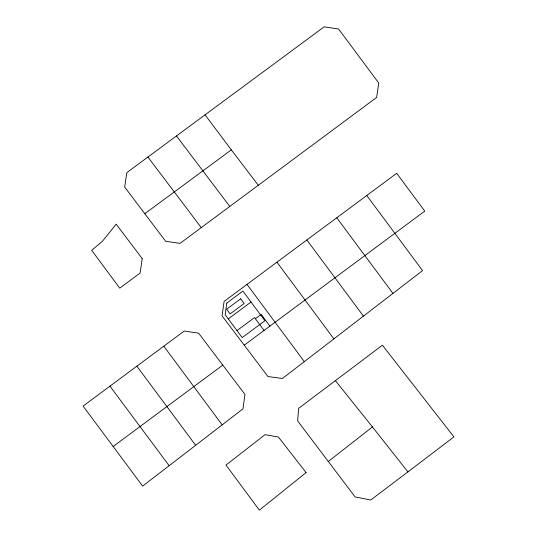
<?xml version="1.0" encoding="UTF-8"?>
<svg xmlns="http://www.w3.org/2000/svg" width="537" height="537" viewBox="0 0 537 537"><rect width="100%" height="100%" fill="white"/><g stroke="black" fill="none" stroke-linecap="round" stroke-linejoin="round"><path stroke-width="0.81" d="M328.161 461.592L372.436 426.942L407.952 471.889L453.919 436.883L382.404 345.217L298.639 408.348L297.639 420.901L355.064 496.9L370.705 500.014L407.952 471.889M169.155 465.693L242.993 408.838L244.946 394.386L198.589 333.135L184.164 331.067L83.081 406.1L142.641 486.092L169.155 465.693L109.944 386.143M366.778 195.508L422.552 270.601L282.422 378.504L267.97 376.551L222.043 315.83L224.11 301.405L396.675 173.303L424.767 211.101L244.248 345.17M201.268 227.621L180.083 243.355L165.658 241.288L124.691 187.091L126.786 172.666L324.147 26.85L338.572 29.005L378.76 83.034L376.632 97.452L201.268 227.621L147.91 157.046M228.285 318.891L251.027 302.016M236.971 330.591L254.518 317.562L264.07 330.43M255.384 318.73L261.237 314.387L269.916 326.087M222.801 365.1L113.032 446.576M258.324 185.285L231.34 149.877L144.795 213.692M335.558 380.847L372.436 426.942M229.796 206.463L176.472 135.948M205.053 114.851L231.34 149.877M392.95 293.39L336.793 217.774M363.428 316.118L306.869 239.979M333.88 338.874L276.944 262.184M163.792 346.19L222.19 424.868M136.868 366.18L195.643 445.294M247.02 284.388L304.331 361.636M142.204 258.599L140.13 273.024L119.738 288.147L91.673 250.323L102.486 241.2L116.18 224.184L142.204 258.599M226.822 303.016L225.157 314.669L242.18 337.605L264.922 320.73L242.912 291.081L226.822 303.016M306.077 472.587L259.378 510.15L226.003 465.062L265.077 434.655L278.428 437.058L306.077 472.587M240.683 298.807L226.641 309.225L230.111 313.903L244.154 303.486L240.683 298.807"/></g></svg>
